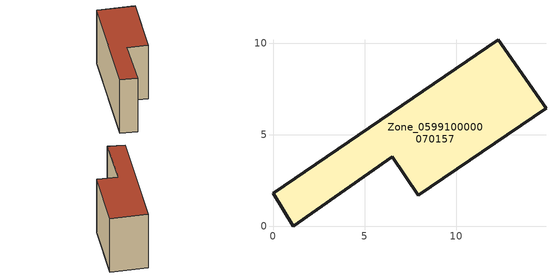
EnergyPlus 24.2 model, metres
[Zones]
Zone_0599100000070157
 floor ground (C_G): 6.51,3.8 1.11,0 0,1.81 12.3,10.19 14.91,6.46 7.94,1.7 z0
 wall outside (C_F): 12.3,10.19 0,1.81 1.11,0 6.51,3.8 7.94,1.7 14.91,6.46 12.3,10.19 z0:7.48
 roof outside (C_R): 7.94,1.7 14.91,6.46 12.3,10.19 0,1.81 1.11,0 6.51,3.8 z7.48
[BUILDING]
Pand.0599100000070157: North Axis=0; Terrain=City; Loads Convergence Tolerance Value=0.04; Temperature Convergence Tolerance Value=0.4; Solar Distribution=FullExterior; Maximum Number of Warmup Days=25; Minimum Number of Warmup Days=1
[Site:Location]
Rotterdam.The.Hague.AP_ZH_NLD Design_Conditions: Latitude=51.96; Longitude=4.45; Time Zone=1; Elevation=-4.5
[SITE:GROUNDTEMPERATURE:BUILDINGSURFACE]
18, 18, 18, 18, 18, 18, 18, 18, 18, 18, 18, 18
[MATERIAL] Thermal Absorptance=0.9; Solar Absorptance=0.7; Visible Absorptance=0.7
Name | Roughness | Thickness | Conductivity | Density | Specific Heat
G.TI.1946 | MediumSmooth | 0.15 | 1 | 540 | 1210
F.TI.1946 | Rough | 0.3 | 0.857143 | 1920 | 840
R.TI.1946 | MediumRough | 0.2 | 0.1 | 1500 | 1000
[CONSTRUCTION]
C_G: G.TI.1946
C_F: F.TI.1946
C_R: R.TI.1946
[ZONE]
Zone_0599100000070157: Type=1; Multiplier=1; Ceiling Height=Autocalculate; Volume=Autocalculate; Floor Area=autocalculate; Part of Total Floor Area=Yes
[ZONEINFILTRATION:DESIGNFLOWRATE]
Infil_Zone_0599100000070157: Zone or ZoneList or Space or SpaceList=Zone_0599100000070157; Schedule=AlwaysOn; Design Flow Rate Calculation Method=Flow/Area; Flow Rate per Floor Area=0.003; Constant Term Coefficient=1; Temperature Term Coefficient=0; Velocity Term Coefficient=0; Velocity Squared Term Coefficient=0
[HVACTEMPLATE:ZONE:IDEALLOADSAIRSYSTEM]
Zone_0599100000070157: Maximum Heating Supply Air Temperature=50; Minimum Cooling Supply Air Temperature=13; Maximum Heating Supply Air Humidity Ratio=0.0156; Minimum Cooling Supply Air Humidity Ratio=0.0077; Heating Limit=NoLimit; Cooling Limit=NoLimit; Dehumidification Control Type=ConstantSensibleHeatRatio; Cooling Sensible Heat Ratio=0.7; Dehumidification Setpoint=60; Humidification Control Type=None; Humidification Setpoint=30; Outdoor Air Method=None; Outdoor Air Flow Rate per Person=0.00944; Outdoor Air Flow Rate per Zone Floor Area=0; Outdoor Air Flow Rate per Zone=0; Demand Controlled Ventilation Type=None; Outdoor Air Economizer Type=NoEconomizer; Heat Recovery Type=None; Sensible Heat Recovery Effectiveness=0.7; Latent Heat Recovery Effectiveness=0.65
[ZONECONTROL:THERMOSTAT]
ThermostatControl_Zone_0599100000070157: Zone or ZoneList=Zone_0599100000070157; Control Type Schedule=DualSetpointControlType; Control 1=Thermostat_Zone_0599100000070157; Temperature Difference Between Cutout And Setpoint=0
[THERMOSTATSETPOINT:DUALSETPOINT]
Thermostat_Zone_0599100000070157: Heating Setpoint Temperature Schedule=HeatingSetpoint_Zone_0599100000070157; Cooling Setpoint Temperature Schedule=CoolingSetpoint_Zone_0599100000070157
[SCHEDULE:COMPACT]
HeatingSetpoint_Zone_0599100000070157: Through: 12/31, For: AllDays, Until: 24:00, 21
CoolingSetpoint_Zone_0599100000070157: Through: 12/31, For: AllDays, Until: 24:00, 24
DualSetpointControlType: Through: 12/31, For: AllDays, Until: 24:00, 4
AlwaysOn: Through: 12/31, For: AllDays, Until: 24:00, 1
